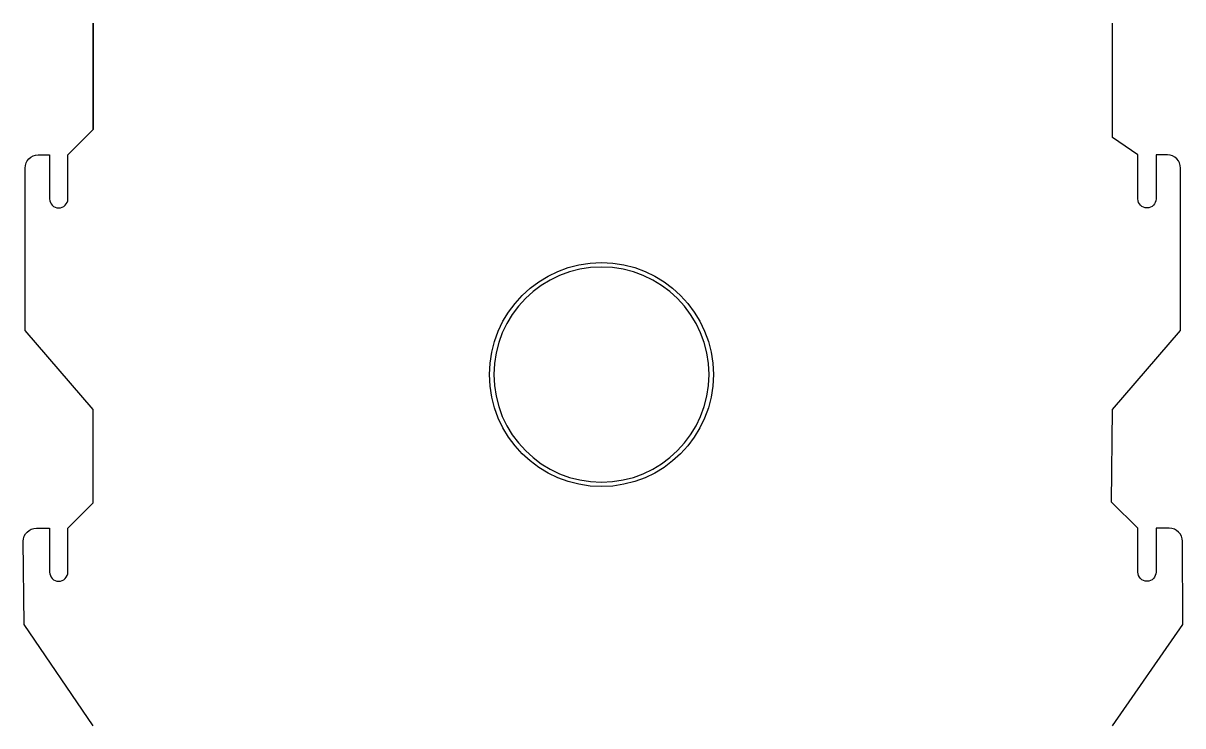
# Model space of a CAD drawing. Extents: x 14 to 226, y 16 to 144.
import ezdxf

# ---------------------------------------------------------------- set-up
doc = ezdxf.new("R2010")
doc.units = 0
doc.layers.get('0').update_dxf_attribs({"linetype": 'CONTINUOUS'})

msp = doc.modelspace()

# ---------------------------------------------------------------- linework, layer by layer
at = {"color": 7}
for p, q in [((27.170098, 124.657273), (27.170098, 143.999938)), ((27.170098, 143.999938), (27.170098, 124.657273)), ((212.769591, 123.196773), (212.769591, 143.999938)), ((22.530082, 120.000042), (27.170098, 124.657273)), ((217.409607, 120.000042), (212.769591, 123.196773)), ((17.138791, 120.000042), (19.21002, 120.000042)), ((19.21002, 120.000042), (19.21002, 111.999889)), ((22.530082, 111.999889), (22.530082, 120.000042)), ((217.409607, 111.999889), (217.409607, 120.000042)), ((220.729669, 120.000042), (220.729669, 111.999889)), ((14.740184, 88.020031), (14.738773, 117.600024)), ((225.199787, 88.020031), (225.201198, 117.600024)), ((27.170098, 73.601298), (14.740184, 88.020031)), ((212.769591, 73.601298), (225.199787, 88.020031)), ((27.170098, 56.640024), (27.170098, 73.601298)), ((212.620578, 56.733158), (212.769591, 73.601298)), ((22.530082, 51.999727), (27.170098, 56.640024)), ((217.409889, 51.999727), (212.620578, 56.733158)), ((16.795609, 51.999727), (19.21002, 51.999727)), ((19.21002, 51.999727), (19.21002, 43.999573)), ((22.530082, 43.999573), (22.530082, 51.999727)), ((217.409889, 43.999573), (217.409889, 51.999727)), ((223.144362, 51.999727), (220.729951, 51.999727)), ((220.729951, 51.999727), (220.729951, 43.999573)), ((14.585244, 34.468929), (14.395591, 49.609304)), ((225.604211, 34.468929), (225.54438, 49.609304)), ((27.170098, 16.000024), (14.585244, 34.468929)), ((212.769873, 16.000024), (225.604211, 34.468929))]:
    msp.add_line(p, q, dxfattribs=at)
at = {"color": 1}
for p, q in [((119.71782, 99.581829), (119.71782, 99.581829)), ((119.71782, 59.581909), (119.71782, 59.581909))]:
    msp.add_line(p, q, dxfattribs=at)
at = {"color": 7}
for points in [[(14.738773, 117.600024), (14.738773, 118.92534), (15.813193, 120.000042), (17.138791, 120.000042)], [(222.80118, 120.000042), (222.800898, 120.000042), (220.729669, 120.000042), (220.729669, 120.000042)], [(225.201198, 117.600024), (225.201198, 118.92534), (224.126496, 120.000042), (222.80118, 120.000042)], [(19.21002, 111.999889), (19.21002, 111.083231), (19.953393, 110.339858), (20.870051, 110.339858)], [(20.870051, 110.339858), (21.786991, 110.339858), (22.530082, 111.083231), (22.530082, 111.999889)], [(219.069638, 110.339858), (218.15298, 110.339858), (217.409607, 111.083231), (217.409607, 111.999889)], [(220.729669, 111.999889), (220.729669, 111.083231), (219.986578, 110.339858), (219.069638, 110.339858)], [(14.395591, 49.609304), (14.400953, 50.930951), (15.47368, 51.999727), (16.795609, 51.999727)], [(225.54438, 49.609304), (225.539018, 50.930951), (224.466291, 51.999727), (223.144362, 51.999727)], [(19.21002, 43.999573), (19.21002, 43.082916), (19.953393, 42.339542), (20.870051, 42.339542)], [(20.870051, 42.339542), (21.786991, 42.339542), (22.530082, 43.082916), (22.530082, 43.999573)], [(219.06992, 42.339542), (218.153262, 42.339542), (217.409889, 43.082916), (217.409889, 43.999573)], [(220.729951, 43.999573), (220.729951, 43.082916), (219.98686, 42.339542), (219.06992, 42.339542)]]:
    msp.add_open_spline(points, degree=3, dxfattribs=at)
at = {"color": 1}
for points in [[(99.317669, 79.981496), (99.317669, 91.230027), (108.469289, 100.381364), (119.71782, 100.381364)], [(119.71782, 99.581829), (108.910402, 99.581829), (100.118051, 90.789196), (100.118051, 79.981778)], [(119.71782, 100.381364), (130.966069, 100.381364), (140.117407, 91.230027), (140.117407, 79.981496)], [(139.317589, 79.981778), (139.317589, 90.789196), (130.525238, 99.581829), (119.71782, 99.581829)], [(119.71782, 59.581909), (108.469289, 59.581909), (99.317669, 68.733247), (99.317669, 79.981496)], [(100.118051, 79.981778), (100.118051, 69.17436), (108.910402, 60.382009), (119.71782, 60.382009)], [(119.71782, 60.382009), (130.525238, 60.382009), (139.317589, 69.17436), (139.317589, 79.981778)], [(140.117407, 79.981496), (140.117407, 68.733247), (130.966351, 59.581909), (119.71782, 59.581909)]]:
    msp.add_open_spline(points, degree=3, dxfattribs=at)

doc.saveas('drawing.dxf')
